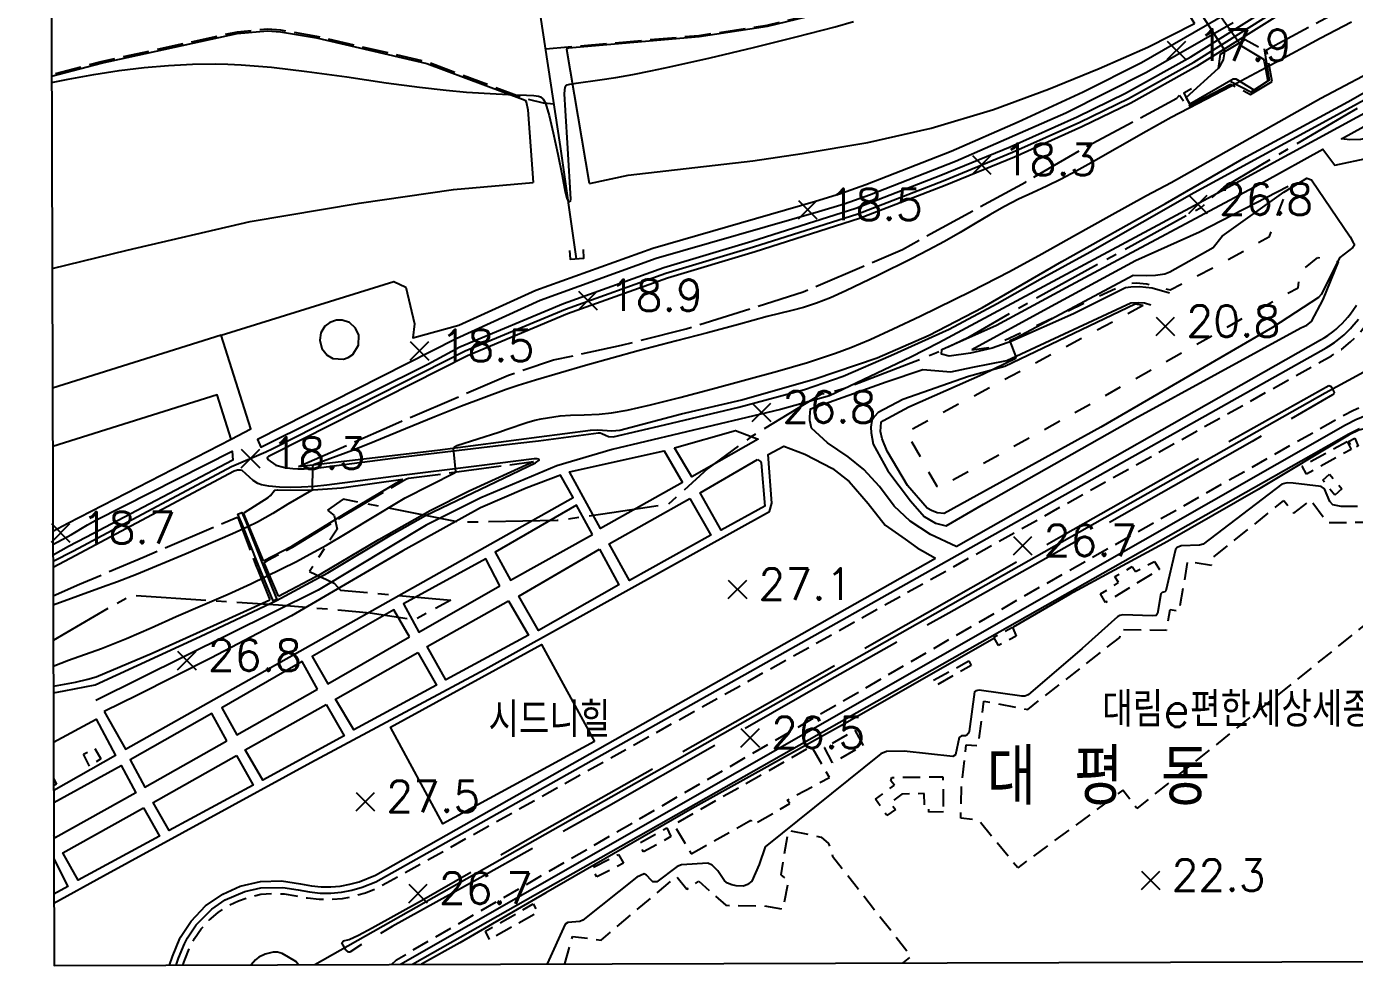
# Model space of a CAD drawing. Header units: millimetres. Extents: x 224638 to 227100, y 430787 to 433573.
# Drawn here: x 224637.6 to 225018.4, y 430787.4 to 431056.5 of the extents above; entities that cross this region are included whole.
import ezdxf

# ---------------------------------------------------------------- set-up
doc = ezdxf.new("R2010")
doc.units = ezdxf.units.MM
for name, pattern in [('15M2P5', [17.5, 15, -2.5]), ('20M3A3M3', [29, 20, -3, 3, -3]), ('50M10', [60, 50, -10]), ('5M2P5', [7.5, 5, -2.5]), ('5M5', [10, 5, -5]), ('7P5M2P5', [10, 7.5, -2.5])]:
    doc.linetypes.add(name, pattern=pattern)
for name, color, linetype in [('A0013110', 1, 'Continuous'), ('A0013118', 1, 'Continuous'), ('A0023210', 7, 'Continuous'), ('A0033324', 1, '5M2P5'), ('A0033327', 32, 'Continuous'), ('A0053326', 32, 'Continuous'), ('B0014111', 7, 'Continuous'), ('B0014114', 7, '5M2P5'), ('B0014116', 7, '5M2P5'), ('B0014118', 7, '5M2P5'), ('B0024120', 3, 'B0024120'), ('C0052211', 1, 'Continuous'), ('C0052212', 1, 'Continuous'), ('C0052213', 1, 'Continuous'), ('C0052214', 1, '15M2P5'), ('C0076116', 7, 'Continuous'), ('C0393323', 7, 'Continuous'), ('C0523121', 1, '50M10'), ('E0022112', 5, 'Continuous'), ('E0032111', 5, 'Continuous'), ('F0017111', 30, 'Continuous'), ('F0017114', 7, 'Continuous'), ('F0027132', 7, 'Continuous'), ('F0027217', 7, 'Continuous'), ('F0037221', 7, 'Continuous'), ('F0037223', 7, '5M5'), ('G0018118', 7, '20M3A3M3'), ('G0022313', 5, '7P5M2P5'), ('H0017334', 7, 'Continuous'), ('H0049140', 7, 'Continuous'), ('H0049216', 7, 'Continuous'), ('H0049231', 7, 'Continuous')]:
    doc.layers.add(name, color=color, linetype=linetype)
doc.styles.add('HIST', font='romans.shx', dxfattribs={"bigfont": 'ngsw.shx'})
doc.styles.add('ngsw', font='romans.shx', dxfattribs={"bigfont": 'ngsw.shx'})
doc.linetypes.add('B0024120', pattern='A,10,-1.75,[133,ltypeshp.shx,S=0.75,R=0,X=0,Y=0],-3.25', length=15)

# ---------------------------------------------------------------- blocks, each defined once
blk = doc.blocks.new('F0027217')
at = {"layer": 'F0027217'}
for p, q in [((-2.652, 2.652), (2.652, -2.652)), ((-2.652, -2.652), (2.652, 2.652))]:
    blk.add_line(p, q, dxfattribs=at)

msp = doc.modelspace()

# ---------------------------------------------------------------- linework, layer by layer
at = {"layer": 'A0013110', "flags": 128}
for points in [[(224904.121, 430907.531), (225008.645, 430966.686), (225009.683, 430967.303), (225010.694, 430967.965), (225012.155, 430969.039), (225013.089, 430969.806), (225013.989, 430970.613), (225014.853, 430971.458), (225015.68, 430972.339), (225016.469, 430973.255), (225017.216, 430974.204), (225017.923, 430975.185), (225018.901, 430976.711)], [(225019.763, 430941.22), (225018.257, 430940.488), (225016.783, 430939.693), (224748.282, 430787.737)], [(224678.576, 430787.529), (224679.457, 430790.009), (224681.543, 430795.122), (224681.745, 430795.534), (224684.768, 430800.155), (224688.915, 430804.464), (224693.834, 430807.863), (224698.878, 430810.113), (224704.698, 430811.487), (224710.674, 430811.68), (224716.132, 430810.84), (224719.294, 430810.231), (224722.042, 430809.963), (224724.803, 430809.949), (224727.554, 430810.188), (224730.27, 430810.685), (224732.928, 430811.43), (224737.629, 430813.306), (224898.185, 430904.172)]]:
    msp.add_lwpolyline(points, dxfattribs=at)
at = {"layer": 'A0013118', "flags": 128}
for points in [[(224693.428, 430968.113), (224742.889, 430983.472), (224746.341, 430981.838), (224748.8, 430971.313), (224748.326, 430967.259), (224761.532, 430970.892), (224783.618, 430980.982), (224817.159, 430993.05), (224863.805, 431006.522), (224871.002, 431008.696), (224878.204, 431011.221), (224902.758, 431020.829), (224921.929, 431029.203), (224940.61, 431037.797), (224957.248, 431046.195), (224981.902, 431060.33), (225027.712, 431090.168)], [(224983.572, 431057.599), (224958.766, 431043.377), (224935.596, 431031.681), (224903.982, 431017.872), (224879.317, 431008.22), (224871.994, 431005.653), (224864.712, 431003.453), (224818.146, 430990.004), (224784.827, 430978.016), (224760.734, 430967.009), (224703.765, 430938.174), (224704.8, 430935.989), (224752.643, 430959.729), (224761.851, 430964.729), (224791.513, 430977.129), (224820.345, 430987.494), (224845.528, 430995.035), (224875.393, 431004.496), (224899.788, 431013.893), (224919.588, 431022.056), (224938.853, 431030.636), (224952.734, 431037.438), (224971.447, 431047.823), (225028.775, 431083.767)], [(225030.465, 431081.05), (224973.074, 431045.066), (224954.215, 431034.6), (224940.208, 431027.737), (224920.849, 431019.115), (224900.973, 431010.92), (224876.452, 431001.475), (224846.47, 430991.977), (224821.346, 430984.453), (224792.672, 430974.145), (224764.023, 430962.168), (224708.866, 430934.21), (224706.931, 430933.318), (224706.648, 430933.105), (224706.571, 430932.873), (224706.76, 430932.465), (224709.107, 430930.842), (224711.29, 430930.238), (224712.231, 430930.048), (224713.923, 430929.848), (224715.37, 430929.782), (224717.201, 430929.795), (224719.429, 430929.885), (224722.041, 430930.104), (224744.823, 430933.069), (224778.489, 430937.154), (224784.424, 430937.783), (224801.596, 430940.08), (224802.109, 430940.054), (224802.503, 430939.918), (224803.558, 430939.388), (224804.429, 430939.041), (224805.828, 430938.957), (224820.521, 430942.368), (224841.799, 430947.427), (224860.656, 430952.473), (224871.722, 430956.301), (224885.451, 430962.239), (224902.177, 430969.823), (224915.946, 430977.146), (224928.2, 430984.16), (224942.584, 430991.992), (224972.398, 431008.959), (225011.429, 431030.214), (225027.038, 431038.789)], [(224965.272, 430980.092), (224960.352, 430981.536), (224956.686, 430981.908), (224954.255, 430981.844), (224952.664, 430981.606), (224937.794, 430974.201), (224920.128, 430966.393), (224914.479, 430964.352), (224908.26, 430962.894), (224902.172, 430962.032), (224899.982, 430962.589), (224900.039, 430963.996), (224915.675, 430970.911), (224935.65, 430981.691), (224955.895, 430992.537), (224992.347, 431012.057), (225009.275, 431021.389), (225012.746, 431016.812), (225022.586, 431018.871)], [(224904.121, 430907.531), (224896.794, 430910.897), (224890.993, 430914.79), (224886.335, 430919.075), (224882.126, 430924.718), (224877.691, 430929.574), (224873.198, 430933.166), (224867.247, 430937.202), (224862.688, 430941.419), (224862.214, 430943.63), (224862.183, 430944.652), (224862.385, 430946.934), (224884.036, 430954.701), (224894.618, 430958.239), (224902.627, 430957.603), (224908.946, 430958.863), (224918.67, 430960.771), (224954.263, 430977.312), (224956.538, 430977.461), (224958.14, 430977.376), (224959.946, 430976.736)], [(224645.145, 430911.892), (224649.45, 430914.205), (224696.206, 430938.28), (224701.856, 430941.176), (224693.428, 430968.113), (224645.028, 430952.924)], [(224696.206, 430938.28), (224692.228, 430951.007), (224645.075, 430936.193)], [(224645.156, 430908.076), (224650.428, 430910.9), (224655.043, 430913.745), (224657.429, 430915.052), (224696.512, 430934.849), (224696.748, 430932.275), (224654.611, 430910.042), (224649.65, 430907.474), (224645.164, 430905.017)], [(224645.449, 430805.291), (224659.624, 430813.105), (224719.085, 430845.598), (224769.041, 430872.376), (224850.646, 430917.523), (224851.261, 430919.881), (224850.23, 430933.844), (224854.73, 430936.295), (224860.789, 430933.93), (224868.662, 430929.868), (224873.425, 430926.108), (224878.918, 430919.809), (224883.789, 430913.634), (224889.537, 430909.648), (224892.934, 430907.147), (224898.185, 430904.172)], [(224645.277, 430865.578), (224648.372, 430866.128), (224657.297, 430867.841), (224687.388, 430881.744), (224709.265, 430892.055), (224723.925, 430899.921), (224742.337, 430910.963), (224751.96, 430916.365), (224783.542, 430931.508), (224784.564, 430932.244), (224784.403, 430932.542), (224783.997, 430932.619), (224783.175, 430932.6), (224767.361, 430930.577), (224742.785, 430927.543), (224723.641, 430925.057), (224720.118, 430924.709), (224716.412, 430924.461), (224713.166, 430924.377), (224710.115, 430924.474), (224707.08, 430924.794), (224704.984, 430925.177), (224703.933, 430925.557), (224702.549, 430926.389), (224699.4, 430929.29), (224698.956, 430929.416), (224698.106, 430929.335), (224697.091, 430929.059), (224655.82, 430907.107), (224651.742, 430904.907), (224645.175, 430901.444)], [(224645.317, 430851.413), (224657.574, 430858.02), (224663.087, 430847.566), (224645.357, 430837.52)], [(224645.367, 430834.149), (224664.701, 430844.778), (224668.947, 430836.853), (224645.771, 430823.981), (224645.394, 430824.699)], [(224645.413, 430817.969), (224649.421, 430810.035), (224645.442, 430807.853)]]:
    msp.add_lwpolyline(points, dxfattribs=at)
for points in [[(225072.584, 431055.671), (225075.471, 431049.513), (225047.536, 431034.699), (225034.837, 431028.056), (225026.673, 431025.561), (225020.1, 431024.161), (225017.076, 431024.097), (225014.63, 431024.385), (225030.214, 431032.947), (225053.685, 431045.572)], [(224731.099, 430962.571), (224732.797, 430965.242), (224732.851, 430968.074), (224731.91, 430970.117), (224730.204, 430971.661), (224728.095, 430972.394), (224726.474, 430972.384), (224724.557, 430971.73), (224723.143, 430970.619), (224721.993, 430968.746), (224721.638, 430966.59), (224722.205, 430964.283), (224723.732, 430962.354), (224725.44, 430961.399), (224728.445, 430961.191), (224729.837, 430961.666)], [(224823.41, 430935.81), (224840.833, 430940.791), (224847.415, 430938.238), (224828.385, 430927.451)], [(224825.669, 430925.812), (224802.179, 430912.679), (224793.31, 430928.899), (224820.42, 430934.887)], [(224847.188, 430932.401), (224848.01, 430931.872), (224848.243, 430931.463), (224849.301, 430919.039), (224836.787, 430912.179), (224830.764, 430922.843)], [(224659.811, 430860.172), (224665.992, 430849.428), (224794.3, 430921.514), (224790.716, 430927.912), (224780.801, 430924.197), (224767.717, 430918.566), (224745.452, 430906.27), (224713.591, 430887.588), (224690.378, 430875.503), (224669.377, 430864.872)], [(224799.884, 430910.932), (224795.308, 430919.306), (224771.939, 430905.853), (224776.373, 430897.883)], [(224827.805, 430921.237), (224833.834, 430910.793), (224810.427, 430897.722), (224804.63, 430908.289)], [(224773.295, 430896.249), (224769.313, 430903.943), (224745.708, 430891.021), (224750.106, 430882.972)], [(224801.91, 430906.688), (224807.456, 430896.48), (224784.406, 430883.469), (224778.74, 430893.309)], [(224747.383, 430881.634), (224742.896, 430889.388), (224719.512, 430875.969), (224723.969, 430868.185)], [(224775.751, 430891.941), (224781.47, 430882.05), (224757.795, 430869.243), (224752.429, 430878.864)], [(224721.009, 430866.61), (224716.644, 430874.501), (224693.62, 430861.267), (224697.866, 430853.517)], [(224749.824, 430877.109), (224755.178, 430867.726), (224731.43, 430854.933), (224726.202, 430863.719)], [(224723.508, 430862.233), (224728.67, 430853.241), (224705.376, 430840.482), (224700.236, 430849.241)], [(224695.025, 430851.794), (224690.673, 430859.644), (224667.291, 430846.332), (224671.501, 430838.564)], [(224697.809, 430847.578), (224702.551, 430839.073), (224678.518, 430826.058), (224673.885, 430834.152)], [(224671.133, 430832.577), (224675.7, 430824.51), (224652.377, 430811.826), (224648.025, 430819.694)]]:
    msp.add_lwpolyline(points, close=True, dxfattribs=at)
at = {"layer": 'A0023210', "flags": 128}
msp.add_lwpolyline([(224720.206, 430787.653), (225009.918, 430951.529), (225045.536, 430970.832), (225110.318, 431005.942), (225145.071, 431023.805), (225318.41, 431115.567), (225346.945, 431130.611), (225426.929, 431172.781), (225646.639, 431287.271)], dxfattribs=at)
at = {"layer": 'A0033324', "flags": 128}
for points in [[(224682.39, 430787.54), (224682.931, 430789.039), (224684.209, 430792.16), (224685.771, 430795.13), (224687.617, 430797.952), (224689.952, 430800.382), (224692.488, 430802.582), (224695.251, 430804.514), (224698.308, 430805.928), (224701.47, 430807.055), (224704.753, 430807.821), (224708.113, 430808.026), (224711.469, 430807.926), (224714.802, 430807.415), (224718.113, 430806.781), (224721.461, 430806.397), (224724.832, 430806.35), (224728.189, 430806.654), (224731.498, 430807.294), (224734.726, 430808.26), (224737.842, 430809.544), (224740.835, 430811.094), (225011.781, 430962.145), (225014.6, 430963.992), (225017.219, 430966.113), (225019.612, 430968.487), (225021.754, 430971.089), (225023.624, 430973.893), (225025.203, 430976.87), (225026.691, 430979.893), (225028.657, 430982.627), (225031.075, 430984.971), (225033.869, 430986.851), (225036.951, 430988.208), (225040.224, 430989), (225043.585, 430989.202), (225046.94, 430988.879), (225050.306, 430988.708), (225053.674, 430988.853), (225057.013, 430989.312), (225060.294, 430990.081), (225063.49, 430991.154), (225066.571, 430992.52), (225069.511, 430994.169), (225075.147, 430997.871), (225078.014, 430999.645), (225080.914, 431001.365), (225086.809, 431004.638), (225089.802, 431006.191), (225095.873, 431009.126), (225098.949, 431010.507), (225105.105, 431013.067), (225110.695, 431015.032), (225115.094, 431016.797), (225119.421, 431018.732), (225123.669, 431020.834), (225126.8, 431022.518), (225129.881, 431024.292), (225132.909, 431026.155), (225137.872, 431029.391), (225141.975, 431031.763), (225314.899, 431123.043), (225318.414, 431125.184), (225321.64, 431127.74), (225324.527, 431130.672), (225327.034, 431133.935), (225329.121, 431137.482), (225331.066, 431141.106), (225333.694, 431144.266), (225336.94, 431146.786), (225340.652, 431148.549), (225344.657, 431149.473), (225348.766, 431149.514), (225352.85, 431148.996), (225356.964, 431148.916), (225361.057, 431149.341), (225365.068, 431150.264), (225368.934, 431151.672), (225372.534, 431153.649), (225375.981, 431155.902), (225383.025, 431160.167), (225390.258, 431164.102), (225393.941, 431165.943), (225401.429, 431169.369), (225405.237, 431170.934), (225409.114, 431172.32), (225412.943, 431173.836), (225416.717, 431175.48), (225420.435, 431177.251), (225424.09, 431179.146), (225427.679, 431181.164), (225431.199, 431183.301), (225438.08, 431187.823), (225441.63, 431189.909), (225445.259, 431191.854), (226038.823, 431505.171), (226133.366, 431555.13), (226141.853, 431559.87), (226148.156, 431563.534), (226156.474, 431568.565), (226162.646, 431572.445), (226172.803, 431579.114), (226182.793, 431586.032), (226188.7, 431590.305), (226190.571, 431591.856), (226192.32, 431593.542), (226193.849, 431595.427), (226196.722, 431599.34), (226198.87, 431603.7), (226199.682, 431605.98), (226201.008, 431610.655), (226202.817, 431615.166), (226204.067, 431617.22), (226207.121, 431620.997), (226211.125, 431623.752), (226213.287, 431624.804), (226217.917, 431626.284), (226222.752, 431626.767), (226225.144, 431627.16), (226229.864, 431628.321), (226234.304, 431630.291), (226236.432, 431631.444), (226240.419, 431634.224), (226242.213, 431635.859), (226245.722, 431639.222), (226254.241, 431647.886), (226262.531, 431656.77), (226268.989, 431664.036), (226275.299, 431671.43), (226281.452, 431678.955), (226285.968, 431684.68), (226293.283, 431694.382), (226300.341, 431704.273), (226380.455, 431819.96), (226386.69, 431834.233), (226403.447, 431858.429), (226414.615, 431869.286), (226424.477, 431883.069), (226430.82, 431892.005), (226472.169, 431952.426), (226482.986, 431967.946), (226495.338, 431987.244), (226497.453, 431992.461), (226497.933, 431996.209), (226498.054, 431997.801), (226498.147, 432000.086), (226498.066, 432002.394), (226497.886, 432004.702), (226497.656, 432007.278), (226497.395, 432010.567), (226497.566, 432012.603), (226498.079, 432015.034), (226499.29, 432018.459), (226501.916, 432022.253), (226505.454, 432025.689), (226510.176, 432028.157), (226514.775, 432029.946), (226519.707, 432032.631), (226523.064, 432035.709), (226526.847, 432041.331), (226534.526, 432056.5), (226556.938, 432102.596), (226581.913, 432157.264), (226585.314, 432171.778), (226598.131, 432200.068), (226606.149, 432210.201), (226617.015, 432234.738), (226626.861, 432257.918), (226627.427, 432260.213), (226627.666, 432263.303), (226627.706, 432266.672), (226627.75, 432268.355), (226627.442, 432271.441), (226626.356, 432275.749), (226625.844, 432279.186), (226625.789, 432280.996), (226625.932, 432282.629), (226626.943, 432287.059), (226629.616, 432292.065), (226633.514, 432295.937), (226638.965, 432299.512), (226644.5, 432302.395), (226648.203, 432306.02), (226651.07, 432310.385), (226660.081, 432329.48), (226677.773, 432368.922), (226695.062, 432406.972), (226711.61, 432442.216), (226728.098, 432473.968), (226752.377, 432515.869), (226756.079, 432527.401), (226772.362, 432552.724), (226783.46, 432564.49), (226808.383, 432603.128), (226820.824, 432622.914), (226821.484, 432624.92), (226822.075, 432627.259), (226822.274, 432629.02), (226822.485, 432631.327), (226822.654, 432633.472), (226822.446, 432636.59), (226822.263, 432639.484), (226822.181, 432641.753), (226822.469, 432645.326), (226823.509, 432649.01), (226825.422, 432652.843), (226828.217, 432656.282), (226831.569, 432658.873), (226835.765, 432661.038), (226842.031, 432663.363), (226847.295, 432666.062), (226850.84, 432668.96), (226856.844, 432677.839), (226880.028, 432713.964)], [(224742.244, 430787.719), (224743.654, 430788.997), (224747.354, 430791.233), (224923.267, 430893.088), (225014.794, 430944.88), (225018.078, 430946.563), (225021.485, 430947.98), (225025.873, 430949.394), (225029.469, 430950.219), (225033.121, 430950.749), (225036.801, 430950.998), (225039.567, 430951.02), (225043.25, 430950.784), (225045.99, 430950.402), (225049.607, 430949.68), (225053.16, 430948.684), (225056.622, 430947.407), (225060.789, 430945.436), (225063.985, 430943.592), (225067.027, 430941.504), (225070.59, 430938.575), (225085.083, 430925.721), (225128.951, 430882.946), (225127.135, 430874.241)]]:
    msp.add_lwpolyline(points, dxfattribs=at)
at = {"layer": 'A0033327', "flags": 128}
for points in [[(225542.17, 431316.545), (225445.281, 431263.343), (225372.658, 431224.11), (225314.902, 431192.582), (225156.638, 431105.353), (225013.568, 431027.5), (224978.958, 431008.639), (224899.152, 430965.875), (224891.151, 430961.805), (224867.812, 430950.715), (224853.806, 430946.746), (224805.517, 430935.256), (224789.634, 430930.623), (224767.85, 430921.429), (224752.121, 430913.57), (224721.181, 430895.029), (224657.424, 430863.341)], [(224645.169, 430903.25), (224651.036, 430906.23), (224655.112, 430908.429), (224696.387, 430930.383), (224706.157, 430934.613), (224708.212, 430935.561), (224763.394, 430963.531), (224792.129, 430975.544), (224820.877, 430985.878), (224846.028, 430993.411), (224875.955, 431002.891), (224900.417, 431012.313), (224920.258, 431020.494), (224939.573, 431029.096), (224953.521, 431035.93), (224972.311, 431046.358), (225029.673, 431082.324)], [(224680.481, 430787.534), (224681.194, 430789.524), (224682.876, 430793.641), (224683.758, 430795.332), (224686.193, 430799.054), (224690.701, 430803.523), (224694.543, 430806.189), (224700.174, 430808.584), (224704.726, 430809.654), (224711.071, 430809.803), (224715.467, 430809.127), (224718.704, 430808.506), (224721.752, 430808.18), (224724.817, 430808.149), (224727.871, 430808.421), (224730.884, 430808.989), (224733.827, 430809.845), (224737.735, 430811.425), (225010.213, 430964.415), (225010.987, 430964.887), (225012.647, 430965.979), (225013.377, 430966.515), (225015.381, 430968.159), (225017.233, 430969.972), (225017.646, 430970.413), (225019.485, 430972.647)], [(225127.993, 430878.355), (225065.316, 430938.125), (225064.678, 430938.667), (225061.817, 430940.715), (225058.801, 430942.527), (225055.23, 430944.282), (225051.953, 430945.564), (225048.584, 430946.576), (225045.144, 430947.317), (225042.949, 430947.648), (225039.443, 430947.942), (225036.386, 430947.969), (225032.874, 430947.743), (225030.217, 430947.377), (225029.391, 430947.24), (225025.961, 430946.453), (225022.172, 430945.238), (225019.688, 430944.227), (225018.921, 430943.892), (225015.789, 430942.287), (224744.849, 430787.727)]]:
    msp.add_lwpolyline(points, dxfattribs=at)
at = {"layer": 'A0053326', "flags": 128}
msp.add_lwpolyline([(224715.536, 430787.639), (224714.828, 430788.584), (224712.648, 430789.832), (224710.833, 430790.815), (224709.511, 430791.196), (224708.248, 430791.189), (224705.975, 430790.665), (224704.185, 430789.754), (224703.21, 430789.029), (224701.942, 430787.599)], dxfattribs=at)
at = {"layer": 'B0014111'}
msp.add_lwpolyline([(224800.406, 430851.633), (224756.98, 430827.974), (224741.94, 430855.689), (224785.238, 430879.414)], close=True, dxfattribs=at)
at = {"layer": 'B0014114', "flags": 128}
for points in [[(225057.497, 430929.537), (225074.855, 430907.555), (225039.843, 430878.437), (225029.005, 430891.26), (224955.978, 430832.413), (224951.906, 430837.623), (224921.787, 430815.389), (224911.055, 430828.413), (224910.17, 430829.114), (224905.447, 430829.682), (224905.73, 430839.093), (224907.051, 430850.653), (224910.477, 430850.413), (224912.111, 430863.165), (224924.651, 430860.779), (224951.032, 430881.407), (224951.544, 430883.694), (224964.484, 430883.525), (224965.54, 430889.415), (224968.15, 430889.041), (224970.562, 430903.233), (224977.377, 430902.122), (224977.371, 430904.012), (224998.128, 430920.659), (225000.947, 430917.057), (225005.84, 430920.84), (225010.591, 430914.385), (225024.624, 430914.464), (225025.733, 430919.873), (225028.084, 430919.551), (225030.63, 430934.933), (225041.413, 430932.73), (225037.721, 430911.752), (225043.146, 430910.009), (225044.718, 430915.112), (225042.711, 430917.687)], [(224900.472, 430831.458), (224896.352, 430831.334), (224896.351, 430832.375), (224895.061, 430832.402), (224894.971, 430836.698), (224888.589, 430836.522), (224885.285, 430834.027), (224886.704, 430832.151), (224884.29, 430830.362), (224881.001, 430835.116), (224886.458, 430839.135), (224885.415, 430840.363), (224885.651, 430841.327), (224900.353, 430841.49)]]:
    msp.add_lwpolyline(points, close=True, dxfattribs=at)
msp.add_lwpolyline([(224791.899, 430787.867), (224794.175, 430795.756), (224802.354, 430794.696), (224824.01, 430812.94), (224826.913, 430809.26), (224830.334, 430811.538), (224838.099, 430804.665), (224848.853, 430804.531), (224854.503, 430803.615), (224856.063, 430811.661), (224853.935, 430813.431), (224856.048, 430826.182), (224865.44, 430824.2), (224867.537, 430822.378), (224868.715, 430818.77), (224891.184, 430790.074), (224888.871, 430788.157)], dxfattribs=at)
at = {"layer": 'B0014116', "flags": 128}
for points in [[(224655.667, 430844.588), (224653.938, 430847.936), (224657.138, 430849.658), (224658.912, 430846.651)], [(224770.376, 430794.884), (224769.192, 430797.276), (224782.891, 430805.067), (224784.258, 430802.63)]]:
    msp.add_lwpolyline(points, close=True, dxfattribs=at)
msp.add_lwpolyline([(224645.347, 430840.975), (224646.132, 430839.335), (224645.353, 430838.909)], dxfattribs=at)
at = {"layer": 'B0014118', "flags": 128}
for points in [[(225016.684, 430937.628), (225018.469, 430938.524), (225019.455, 430936.286), (225017.903, 430935.493)], [(225016.261, 430937.586), (225017.391, 430935.331), (225004.602, 430928.233), (225003.367, 430930.504)], [(225014.782, 430924.046), (225012.711, 430922.228), (225009.273, 430926.503), (225011.175, 430928.25)], [(224947.006, 430891.447), (224945.517, 430893.887), (224950.718, 430897.157), (224949.621, 430898.877), (224954.631, 430901.735), (224955.529, 430900.326), (224961.006, 430903.241), (224962.461, 430900.943)], [(224920.266, 430884.342), (224921.339, 430881.773), (224916.285, 430879.111), (224914.908, 430881.525)], [(224907.78, 430874.691), (224908.445, 430873.393), (224898.356, 430867.613), (224897.45, 430869.036)], [(224875.11, 430854.83), (224877.49, 430850.44), (224868.719, 430845.543), (224866.432, 430849.85)], [(224828.167, 430819.437), (224845.255, 430829.021), (224845.943, 430827.764), (224856.421, 430833.795), (224855.706, 430834.81), (224867.817, 430841.275), (224862.667, 430850.19), (224823.225, 430827.798)], [(224821.157, 430826.855), (224822.325, 430824.349), (224814.531, 430819.983), (224813.158, 430822.42)], [(224807.344, 430819.248), (224808.798, 430816.721), (224801.066, 430812.781), (224799.722, 430815.375)]]:
    msp.add_lwpolyline(points, close=True, dxfattribs=at)
at = {"layer": 'B0024120', "flags": 128}
for points in [[(225126.367, 430874.033), (225101.152, 430898.67), (225082.003, 430917.207), (225069.976, 430928.372), (225061.879, 430935.184), (225055.07, 430939.449), (225046.522, 430941.787), (225037.262, 430943.246), (225030.405, 430943.015), (225024.606, 430942.076), (225019.639, 430940.815), (225016.873, 430939.473), (224990.729, 430923.838), (224964.783, 430908.97), (224936.611, 430893.764), (224920.466, 430884.393)], [(224914.945, 430881.093), (224872.949, 430857.104), (224828.444, 430832.373), (224786.515, 430808.279), (224761.839, 430793.879), (224750.837, 430787.745)]]:
    msp.add_lwpolyline(points, dxfattribs=at)
at = {"layer": 'C0052211', "flags": 128}
for points in [[(224799, 431011.509), (224810.078, 431013.887), (224845.833, 431018), (224859.978, 431020.112), (224878.775, 431023.303), (224896.968, 431027.421), (224914.889, 431032.741), (224930.641, 431038.535), (224945.173, 431044.528), (224959.147, 431050.636), (224972.51, 431057.41)], [(224644.93, 430987.154), (224666.466, 430992.4), (224701.672, 431000.642), (224732.988, 431005.902), (224759.965, 431009.795), (224782.845, 431011.871)], [(224705.543, 430903.39), (224713.638, 430907.634), (224729.241, 430917.187), (224745.475, 430926.764)]]:
    msp.add_lwpolyline(points, dxfattribs=at)
at = {"layer": 'C0052212', "flags": 128}
for points in [[(224799, 431011.509), (224792.547, 431049.926), (224792.575, 431050.187), (224793.023, 431050.449), (224830.41, 431053.691), (224850.034, 431056.61), (224872.561, 431062.057), (224908.258, 431074.488), (224930.045, 431085.694), (224930.567, 431085.637), (224931.161, 431085.234), (224937.527, 431076.188), (224938.745, 431075.322), (224947.836, 431070.886), (224948.184, 431070.684), (224948.671, 431070.142), (224951.348, 431065.999), (224951.464, 431065.912), (224951.783, 431065.913), (224963.023, 431071.854), (224963.299, 431071.826), (224963.509, 431071.703), (224972.51, 431057.41)], [(224644.772, 431042.258), (224659.021, 431046.019), (224698.011, 431054.524), (224706.696, 431055.331), (224710.431, 431055.051), (224720.714, 431053.255), (224752.38, 431045.928), (224780.565, 431035.378), (224780.885, 431034.93), (224781.297, 431032.629), (224782.845, 431011.871)], [(224705.543, 430903.39), (224699.903, 430916.862), (224699.91, 430917.05), (224700.097, 430917.289), (224706.822, 430921.578), (224707.5, 430922.137), (224708.566, 430923.433), (224708.833, 430923.629), (224709.599, 430923.762), (224718.417, 430923.612), (224727.913, 430924.338), (224745.475, 430926.764)]]:
    msp.add_lwpolyline(points, dxfattribs=at)
at = {"layer": 'C0052213', "flags": 128}
for points in [[(224715.58, 430930.423), (224755.372, 430935.142), (224784.615, 430938.914), (224799.291, 430940.838), (224801.206, 430940.915), (224802.687, 430940.838), (224805.374, 430940.637), (224807.712, 430940.848), (224825.383, 430945.535), (224842.7, 430949.58), (224863.74, 430955.52), (224881.46, 430961.6), (224896.44, 430968.07), (224911.66, 430976.04), (224934.45, 430989.16), (224964.21, 431005.82), (224987.35, 431019.21), (225016.43, 431034.9), (225043.32, 431050.22)], [(224709.783, 430893.299), (224722.11, 430899.781), (224738.606, 430909.519), (224753.341, 430917.835), (224764.51, 430923.442), (224782.949, 430931.855)], [(224645.271, 430867.479), (224651.61, 430868.593), (224655.16, 430869.428), (224657.574, 430870.121), (224673.558, 430876.914), (224691.166, 430884.904), (224707.374, 430892.213)]]:
    msp.add_lwpolyline(points, dxfattribs=at)
at = {"layer": 'C0052214', "flags": 128}
for points in [[(224715.58, 430930.423), (224741.654, 430941.924), (224775.774, 430956.591), (224788.709, 430960.971), (224808.218, 430965.18), (224826.76, 430969.92), (224860.26, 430980.45), (224888.73, 430992.66), (224923.99, 431011.94), (224941.72, 431022.22), (224967.443, 431035.997), (224968.189, 431036.884), (224970.384, 431033.588), (224982.818, 431040.016), (224988.556, 431037.022), (224994.731, 431040.807), (224993.145, 431049.823), (225025.79, 431067.44), (225054.4, 431083.25), (225078.85, 431097.18), (225114.8, 431116.5), (225142.04, 431131.42), (225178.03, 431151.23), (225211.67, 431169.05), (225250.81, 431190.17), (225260.25, 431193.37), (225282.48, 431199.07), (225311.4, 431206.76), (225344.14, 431214.29)], [(224709.783, 430893.299), (224705.848, 430902.599), (224705.84, 430902.802), (224705.948, 430902.99), (224706.943, 430903.687), (224713.829, 430907.297), (224729.441, 430916.855), (224745.672, 430926.43), (224746.481, 430926.873), (224747.146, 430927.063), (224763.692, 430929.256), (224782.949, 430931.855)], [(224645.198, 430893.318), (224652.745, 430896.721), (224671.307, 430904.534), (224697.738, 430915.815), (224697.94, 430915.816), (224698.157, 430915.773), (224703.512, 430901.579), (224703.789, 430901.03), (224707.374, 430892.213)]]:
    msp.add_lwpolyline(points, dxfattribs=at)
at = {"layer": 'C0076116', "flags": 128}
for points in [[(224979.338, 431044.523), (224979.97, 431048.629), (224987.023, 431052.834), (224990.816, 431050.702)], [(224992.437, 431050.155), (224993.863, 431041.153), (224988.635, 431037.695), (224982.945, 431040.641)], [(224971.617, 431038.635), (224969.424, 431037.434), (224971.346, 431033.926), (224973.538, 431035.127)], [(224793.281, 430992.374), (224793.432, 430989.879), (224797.425, 430990.121), (224797.273, 430992.617)]]:
    msp.add_lwpolyline(points, dxfattribs=at)
at = {"layer": 'C0393323', "flags": 128}
msp.add_lwpolyline([(224709.391, 430892.348), (224708.253, 430891.884), (224704.007, 430902.306), (224699.396, 430913.892), (224698.209, 430916.783), (224699.345, 430917.249), (224700.535, 430914.352), (224705.147, 430902.765)], close=True, dxfattribs=at)
at = {"layer": 'C0523121', "flags": 128}
msp.add_lwpolyline([(224733.658, 430793.405), (224730.317, 430791.21), (224729.914, 430791.208), (224729.139, 430791.932), (224728.025, 430793.951), (224728.423, 430794.49), (224730.082, 430794.837), (224732.799, 430796.067), (224736.686, 430798.192), (224750.843, 430806.056), (224783.902, 430825.014), (224819.37, 430845.106), (224852.905, 430864.163), (224895.956, 430888.558), (224934.813, 430910.735), (224981.421, 430937.077), (225011.039, 430953.673), (225011.572, 430953.421), (225011.785, 430953.125), (225012.504, 430951.634), (225012.407, 430951.286), (225012.07, 430950.947), (224988.998, 430937.581), (224938.835, 430909.094), (224902.008, 430888.439), (224867.201, 430868.805), (224838.268, 430852.297), (224804.435, 430833.105), (224767.658, 430812.513), (224742.459, 430798.589), (224735.849, 430794.69)], close=True, dxfattribs=at)
at = {"layer": 'E0022112', "flags": 128}
msp.add_lwpolyline([(224795.294, 430989.992), (224790.72, 431022.104), (224783.661, 431068.676)], dxfattribs=at)
at = {"layer": 'E0032111', "flags": 128}
msp.add_lwpolyline([(224972.396, 431070.423), (224985.832, 431051.109), (224986.061, 431050.863), (224992.228, 431047.137), (224992.446, 431046.491), (224993.514, 431040.963), (224989.634, 431038.314), (224984.472, 431041.41), (224984.141, 431041.45), (224983.585, 431041.404), (224971.13, 431034.319), (224970.13, 431036.146), (224979.363, 431044.603), (224979.972, 431045.487), (224980.779, 431046.974), (224981.066, 431048.66), (224981.062, 431049.847), (224962.02, 431079.509)], dxfattribs=at)
at = {"layer": 'F0017111', "flags": 128}
for points, elevation in [([(224644.778, 431040.501), (224649.499, 431041.465), (224656.87, 431042.784), (224664.148, 431043.9), (224671.301, 431044.781), (224678.296, 431045.396), (224685.134, 431045.745), (224691.814, 431045.829), (224695.289, 431045.748), (224699.116, 431045.556), (224707.819, 431044.838), (224717.924, 431043.673), (224729.431, 431042.062), (224740.733, 431040.414), (224750.225, 431039.142), (224757.908, 431038.243), (224763.78, 431037.719), (224772.205, 431037.197), (224777.612, 431036.976), (224780.93, 431036.883), (224783.088, 431036.741), (224784.345, 431036.565), (224784.958, 431036.372), (224785.704, 431035.663), (224786.17, 431034.905), (224786.657, 431033.647), (224787.391, 431030.998), (224788.597, 431026.068), (224789.952, 431019.977), (224791.13, 431013.845), (224792.008, 431009.109), (224792.462, 431007.204), (224792.932, 431006.516), (224793.299, 431006.328), (224793.531, 431006.467), (224793.634, 431007.084), (224792.746, 431021.532), (224792.08, 431032.434), (224791.877, 431037.222), (224792.002, 431039.214), (224792.196, 431039.489), (224792.585, 431039.789), (224793.352, 431040), (224795.171, 431040.32), (224801.958, 431041.284), (224806.546, 431041.957), (224811.422, 431042.793), (224816.586, 431043.793), (224822.038, 431044.956), (224833.634, 431047.597), (224846.039, 431050.537), (224858.287, 431053.555), (224869.412, 431056.431), (224874.678, 431057.929)], 15), ([(225017.501, 431057.754), (225008.565, 431053.072), (224995.854, 431046.239), (224982.94, 431039.322), (224973.393, 431034.388), (224965.761, 431030.424), (224958.592, 431026.414), (224942.859, 431017.43), (224938.512, 431015.039), (224934.266, 431012.82), (224930.121, 431010.772), (224926.077, 431008.895), (224922.054, 431007.001), (224917.97, 431004.902), (224913.827, 431002.597), (224909.623, 431000.087), (224905.305, 430997.493), (224900.818, 430994.94), (224896.162, 430992.425), (224891.338, 430989.95), (224881.719, 430985.2), (224872.494, 430980.769), (224868.141, 430978.813), (224864.112, 430977.215), (224860.406, 430975.975), (224857.023, 430975.094), (224849.972, 430973.411), (224841.7, 430971.172), (224832.819, 430968.728), (224823.938, 430966.428), (224812.966, 430963.543), (224797.815, 430959.34), (224783.52, 430955.2), (224778.58, 430953.671), (224775.113, 430952.504), (224762.292, 430947.694), (224754.609, 430944.65), (224746.277, 430941.187), (224737.475, 430937.559), (224731.033, 430935.051), (224719.872, 430930.938), (224719.64, 430930.633), (224719.538, 430930.256), (224719.523, 430923.866), (224719.465, 430923.648), (224719.276, 430923.503), (224712.474, 430919.633), (224708.241, 430917.002), (224703.798, 430914.482), (224700.991, 430913.099), (224696.641, 430911.12), (224683.319, 430905.373), (224669.128, 430899.51), (224663.694, 430897.386), (224659.366, 430895.801), (224645.205, 430890.686)], 20)]:
    msp.add_lwpolyline(points, dxfattribs=dict(at, elevation=elevation))
at = {"layer": 'F0017114', "elevation": 25, "flags": 128}
for points in [[(224645.255, 430873.236), (224649.608, 430874.888), (224659.029, 430878.296), (224666.266, 430881.154), (224673.31, 430884.219), (224680.458, 430887.413), (224688.01, 430890.663), (224695.352, 430893.846), (224701.871, 430896.838), (224714.957, 430903.234), (224718.848, 430905.277), (224723.543, 430907.906), (224729.042, 430911.12), (224735.345, 430914.92), (224746.169, 430921.414), (224760.528, 430928.688), (224760.712, 430928.941), (224760.023, 430935.644), (224760.253, 430936.058), (224760.942, 430936.494), (224773.044, 430940.235), (224775.395, 430941.1), (224781.082, 430943.078), (224783.302, 430943.717), (224785.107, 430944.122), (224790.634, 430944.973), (224793.518, 430945.186), (224797.505, 430945.277), (224801.734, 430945.418), (224805.345, 430945.78), (224809.792, 430946.608), (224816.528, 430948.147), (224824.901, 430950.222), (224834.261, 430952.653), (224852.945, 430957.737), (224861.508, 430960.257), (224869.538, 430962.869), (224873.964, 430964.53), (224879.483, 430966.852), (224886.092, 430969.837), (224893.794, 430973.483), (224908.453, 430980.673), (224919.441, 430986.333), (224928.679, 430991.353), (224938.089, 430996.621), (224948.007, 431002.18), (224958.768, 431008.075), (224965.804, 431011.862), (225008.707, 431036.031), (225027.546, 431045.892)], [(225019.234, 430918.931), (225014.542, 430918.978), (225012.605, 430919.329), (225012.16, 430919.48), (225011.298, 430920.362), (225009.772, 430924.047), (225008.797, 430924.676), (225000.766, 430925.665), (224999.04, 430925.751), (224997.573, 430925.363), (224974.993, 430908.173), (224973.941, 430907.898), (224968.636, 430907.697), (224967.494, 430907.226), (224967.022, 430906.651), (224964.242, 430894.822), (224963.991, 430894.497), (224963.226, 430894.316), (224962.872, 430893.969), (224961.888, 430888.263), (224961.512, 430887.75), (224960.419, 430887.587), (224951.943, 430887.873), (224951.05, 430887.764), (224950.427, 430887.333), (224940.319, 430878.259), (224924.796, 430864.997), (224923.848, 430864.564), (224922.988, 430864.563), (224910.75, 430866.292), (224909.777, 430866.153), (224909.429, 430865.831), (224907.833, 430854.495), (224907.604, 430853.9), (224907.237, 430853.446), (224906.824, 430853.253), (224905.639, 430853.266), (224904.994, 430852.778), (224903.911, 430847.797), (224903.233, 430847.354), (224889.25, 430848.864), (224884.148, 430848.761), (224882.507, 430848.082), (224849.353, 430821.467), (224847.668, 430816.404), (224845.573, 430811.55), (224844.265, 430810.607), (224843.19, 430810.145), (224841.026, 430810.221), (224839.787, 430810.486), (224838.6, 430811.023), (224837.676, 430811.701), (224835.816, 430814.56), (224834.213, 430816.176), (224832.897, 430816.74), (224825.353, 430816.287), (224824.14, 430815.812), (224818.288, 430811.415), (224817.179, 430811.413), (224816.643, 430811.832), (224815.348, 430813.285), (224814.692, 430813.664), (224812.612, 430812.681), (224797.058, 430800.419), (224796.198, 430800.055), (224792.768, 430799.687), (224792.044, 430799.211), (224786.82, 430787.852)]]:
    msp.add_lwpolyline(points, dxfattribs=at)
msp.add_lwpolyline([(225017.155, 430996.268), (225018.03, 430994.61), (225018.229, 430994.28), (225018.229, 430993.783), (225017.865, 430993.187), (225014.123, 430990.341), (225008.815, 430979.718), (225008.071, 430978.817), (224994.884, 430970.312), (224945.634, 430941.66), (224900.695, 430916.917), (224898.714, 430917.184), (224897.106, 430917.805), (224895.797, 430918.503), (224890.227, 430924.979), (224884.327, 430934.779), (224882.92, 430938.401), (224882.421, 430940.478), (224882.599, 430943.094), (224883.272, 430943.594), (224890.536, 430947.493), (224911.746, 430956.886), (224921.224, 430961.475), (224921.374, 430961.83), (224919.672, 430966.372), (224919.746, 430966.652), (224921.405, 430967.388), (224954.937, 430985.301), (224958.641, 430985.126), (224961.324, 430985.265), (224963.977, 430985.627), (224965.37, 430986.212), (224977.886, 430993.165), (224980.459, 430996.396), (224998.133, 431009.098), (225004.669, 431013.03), (225006.027, 431012.607)], close=True, dxfattribs=at)
at = {"layer": 'F0037221', "flags": 128}
for points in [[(224999.321, 431010.712), (224973.919, 430997.633), (224955.592, 430989.369), (224930.373, 430975.675), (224908.598, 430963.893)], [(224957.772, 430976.55), (224955.463, 430976.951), (224918.074, 430959.087), (224907.703, 430956.247), (224888.848, 430949.645), (224881.775, 430945.889), (224880.701, 430944.724), (224879.933, 430943.638), (224879.71, 430941.707), (224879.802, 430940.087), (224880.3, 430936.798), (224884.566, 430929.187), (224891.015, 430920.575), (224895.006, 430916.057), (224898.224, 430914.203), (224901.278, 430913.464), (224912.024, 430919.659), (224955.355, 430944.18), (225002.962, 430970.177), (225004.668, 430970.948), (225006.052, 430972.011), (225009.338, 430978.293), (225013.752, 430989.07)]]:
    msp.add_lwpolyline(points, dxfattribs=at)
at = {"layer": 'F0037223', "flags": 128}
for points in [[(224908.598, 430963.893), (224913.482, 430964.512), (224952.667, 430982.736), (224955.783, 430983.057), (224958.788, 430982.789), (224965.5, 430981.034), (224979.972, 430988.518), (224993.961, 430996.337), (224999.321, 431010.712)], [(224957.772, 430976.55), (224919.919, 430956.329), (224889.86, 430940.217), (224898.624, 430924.746), (224899.349, 430924.429), (224942.706, 430948.393), (224998.006, 430979.438), (225002.173, 430981.607), (225002.763, 430986.533), (225004.262, 430987.413), (225007.824, 430990.289), (225013.752, 430989.07)]]:
    msp.add_lwpolyline(points, dxfattribs=at)
at = {"layer": 'G0018118', "flags": 128}
msp.add_lwpolyline([(226879.679, 432826.135), (226871.269, 432813.972), (226860.711, 432802.111), (226831.563, 432766.427), (226821.41, 432744.056), (226818.647, 432738.145), (226806.333, 432714.333), (226801.591, 432706.442), (226796.188, 432696.531), (226788.287, 432680.98), (226783.041, 432680.02), (226768.451, 432657.848), (226735.055, 432614.544), (226708.719, 432578.571), (226699.539, 432565.58), (226671.166, 432525.256), (226654.745, 432499.644), (226648.98, 432492.513), (226635.577, 432471.831), (226613.283, 432445.659), (226590.758, 432417.566), (226571.276, 432392.244), (226558.648, 432376.593), (226532.453, 432340.289), (226504.823, 432301.756), (226497.622, 432290.275), (226493.086, 432284.684), (226472.705, 432256.542), (226456.539, 432232.54), (226434.996, 432201.667), (226418.492, 432175.385), (226388.552, 432129.981), (226383.851, 432123.2), (226365.045, 432094.907), (226346.067, 432064.805), (226334.611, 432045.723), (226326.825, 432033.742), (226288.497, 431972.747), (226279.754, 431962.186), (226268.743, 431952.465), (226253.583, 431936.753), (226242.795, 431922.892), (226233.689, 431909.681), (226238.259, 431904.561), (226249.426, 431923.582), (226265.485, 431942.204), (226276.496, 431952.115), (226289.264, 431965.256), (226308.275, 431993.769), (226330.446, 432029.352), (226347.692, 432057.824), (226412.438, 432157.053), (226452.02, 432217.208), (226483.386, 432261.562), (226495.577, 432279.044), (226509.474, 432298.406), (226515.487, 432296.266), (226503.074, 432272.134), (226508.873, 432276.644), (226498.142, 432254.532), (226491.346, 432241.831), (226489.02, 432238.931), (226485.276, 432232.71), (226480.434, 432221.349), (226477.547, 432214.769), (226432.028, 432126.201), (226431.665, 432125.421), (226426.848, 432111.1), (226424.654, 432111.73), (226422.658, 432107.179), (226416.349, 432095.238), (226401.626, 432066.536), (226386.491, 432037.443), (226373.427, 432011.101), (226368.148, 432001.27), (226366.532, 432001.31), (226366.309, 431998.19), (226359.422, 431986.649), (226339.446, 431953.656), (226321.201, 431923.713), (226349.335, 431936.005), (226351.76, 431936.605), (226349.896, 431933.235), (226329.276, 431924.364), (226318.644, 431919.903), (226316.269, 431916.393), (226305.275, 431898.761), (226300.763, 431891.02), (226297.703, 431886.7), (226280.77, 431863.188), (226268.258, 431846.646), (226257.404, 431832.445), (226252.315, 431826.045), (226244.24, 431815.984), (226230.004, 431798.052), (226187.362, 431744.577), (226168.285, 431720.115), (226147.599, 431692.422), (226139.97, 431684.462), (226120.422, 431663.55), (226112.76, 431655.589), (226096.157, 431642.088), (226065.466, 431616.935), (226048.277, 431602.604), (226038.206, 431594.393), (226027.096, 431586.412), (226012.011, 431575.971), (225982.772, 431559.339), (225960.931, 431548.438), (225945.012, 431540.377), (225926.421, 431530.876), (225904.795, 431519.995), (225863.571, 431499.433), (225847.677, 431491.652), (225838.984, 431487.052), (225815.378, 431471.99), (225783.029, 431452.318), (225778.625, 431453.758), (225766.962, 431448.937), (225756.949, 431441.077), (225754.829, 431435.476), (225747.703, 431416.905), (225745.476, 431406.004), (225742.779, 431404.444), (225743.843, 431407.324), (225744.932, 431413.364), (225723.33, 431400.253), (225727.092, 431397.683), (225729.385, 431396.863), (225725.632, 431396.443), (225699.857, 431381.691), (225686.462, 431374.23), (225660.786, 431359.269), (225651.276, 431362.139), (225628.577, 431349.908), (225604.023, 431336.166), (225590.191, 431329.025), (225573.95, 431335.746), (225560.754, 431328.425), (225555.219, 431317.514), (225561.414, 431314.874), (225553.265, 431310.953), (225545.173, 431305.963), (225526.549, 431293.752), (225501.434, 431279.5), (225485.408, 431287.38), (225467.535, 431277.649), (225464.945, 431271.339), (225461.563, 431263.528), (225464.673, 431261.698), (225459.699, 431259.148), (225422.839, 431239.876), (225382.143, 431217.583), (225370.497, 431211.093), (225368.435, 431207.302), (225354.512, 431214.383), (225317.115, 431194.34), (225329.677, 431188.06), (225311.994, 431178.059), (225297.56, 431169.698), (225289.345, 431165.338), (225244.591, 431143.765), (225203.442, 431120.553), (225201.281, 431119.633), (225159.199, 431097.77), (225154.687, 431095.36), (225152.329, 431093.95), (225149.128, 431091.97), (225145.26, 431089.91), (225132.311, 431082.349), (225112.029, 431070.638), (225094.155, 431060.606), (225071.556, 431047.525), (225053.616, 431036.944), (225060.107, 431046.835), (225070.03, 431062.056), (225016.178, 431031.343), (224980.885, 431010.531), (224974.237, 431004.51), (224926.605, 430978.357), (224907.445, 430967.316), (224898.356, 430962.886), (224873.974, 430953.425), (224867.937, 430951.484), (224865.446, 430951.174), (224845.213, 430938.853), (224832.924, 430929.852), (224821.567, 430919.571), (224805.376, 430917.131), (224789.77, 430914.92), (224761.892, 430914.4), (224728.404, 430921.02), (224723.868, 430917.93), (224725.798, 430916.379), (224726.623, 430912.489), (224718.738, 430900.368), (224725.831, 430896.998), (224727.638, 430894.988), (224759.236, 430892.098), (224748.844, 430886.457), (224736.142, 430888.437), (224709.863, 430890.727), (224667.748, 430893.417), (224662.602, 430890.706), (224645.234, 430880.529)], dxfattribs=at)
at = {"layer": 'G0022313', "flags": 128}
for points in [[(224786.478, 431050.088), (224792.933, 431050.732), (224830.376, 431053.979), (224849.978, 431056.895), (224872.479, 431062.335), (224908.143, 431074.755), (224929.99, 431085.991), (224930.67, 431085.918), (224931.368, 431085.444), (224937.735, 431076.395), (224938.894, 431075.572), (224940.199, 431075.134), (224941.235, 431075.195), (224945.404, 431077.563)], [(224788.881, 431034.24), (224785.775, 431034.592), (224780.838, 431035.733), (224752.504, 431046.338), (224720.799, 431053.674), (224710.484, 431055.476), (224706.692, 431055.76), (224697.946, 431054.947), (224658.921, 431046.434), (224644.771, 431042.7)]]:
    msp.add_lwpolyline(points, dxfattribs=at)
at = {"layer": 'H0017334', "flags": 128}
msp.add_lwpolyline([(226877.37, 433568.33), (224637.58, 433561.64), (224645.5, 430787.43), (226886, 430794.12)], close=True, dxfattribs=at)

# ---------------------------------------------------------------- block references
at = {"layer": 'F0027217'}
for p in [(224967.322, 431049.684, 17.912), (224911.481, 431016.91, 18.274), (224861.576, 431004.048, 18.463), (224973.513, 431005.57, 26.788), (224798.516, 430978.002, 18.853), (224964.126, 430970.604, 20.791), (224750.258, 430963.603, 18.506), (224848.333, 430945.974, 26.832), (224701.79, 430932.742, 18.332), (224647.358, 430911.401, 18.68), (224923.197, 430907.741, 26.663), (224841.453, 430895.231, 27.138), (224683.558, 430874.838, 26.803), (224845.082, 430852.685, 26.546), (224734.701, 430834.384, 27.482), (224959.896, 430811.805, 22.332), (224749.806, 430808.067, 26.664)]:
    msp.add_blockref('F0027217', p, dxfattribs=at)

# ---------------------------------------------------------------- texts
at = {"layer": 'F0027132', "style": 'ngsw'}
for s, p in [('17.9', (224973.322, 431046.684)), ('18.3', (224917.481, 431013.91)), ('26.8', (224979.513, 431002.57)), ('18.5', (224867.576, 431001.048)), ('18.9', (224804.516, 430975.002)), ('20.8', (224970.126, 430967.604)), ('18.5', (224756.258, 430960.603)), ('26.8', (224854.333, 430942.974)), ('18.3', (224707.79, 430929.742)), ('18.7', (224653.358, 430908.401)), ('26.7', (224929.197, 430904.741)), ('27.1', (224847.453, 430892.231)), ('26.8', (224689.558, 430871.838)), ('26.5', (224851.082, 430849.685)), ('27.5', (224740.701, 430831.384)), ('22.3', (224965.896, 430808.805)), ('26.7', (224755.806, 430805.067))]:
    msp.add_text(s, height=9, dxfattribs=at).set_placement(p)
at = {"layer": 'H0049140', "style": 'HIST'}
msp.add_text('시드니힐', height=10, dxfattribs=at).set_placement((224770.047, 430852.858))
at = {"layer": 'H0049216', "style": 'HIST'}
msp.add_text('대 평 동', height=16, dxfattribs=at).set_placement((224913.022, 430833.466))
at = {"layer": 'H0049231', "style": 'HIST'}
msp.add_text('대림e편한세상세종리버파크공사중', height=10, dxfattribs=at).set_placement((224946.011, 430855.792))

doc.saveas('drawing.dxf')
